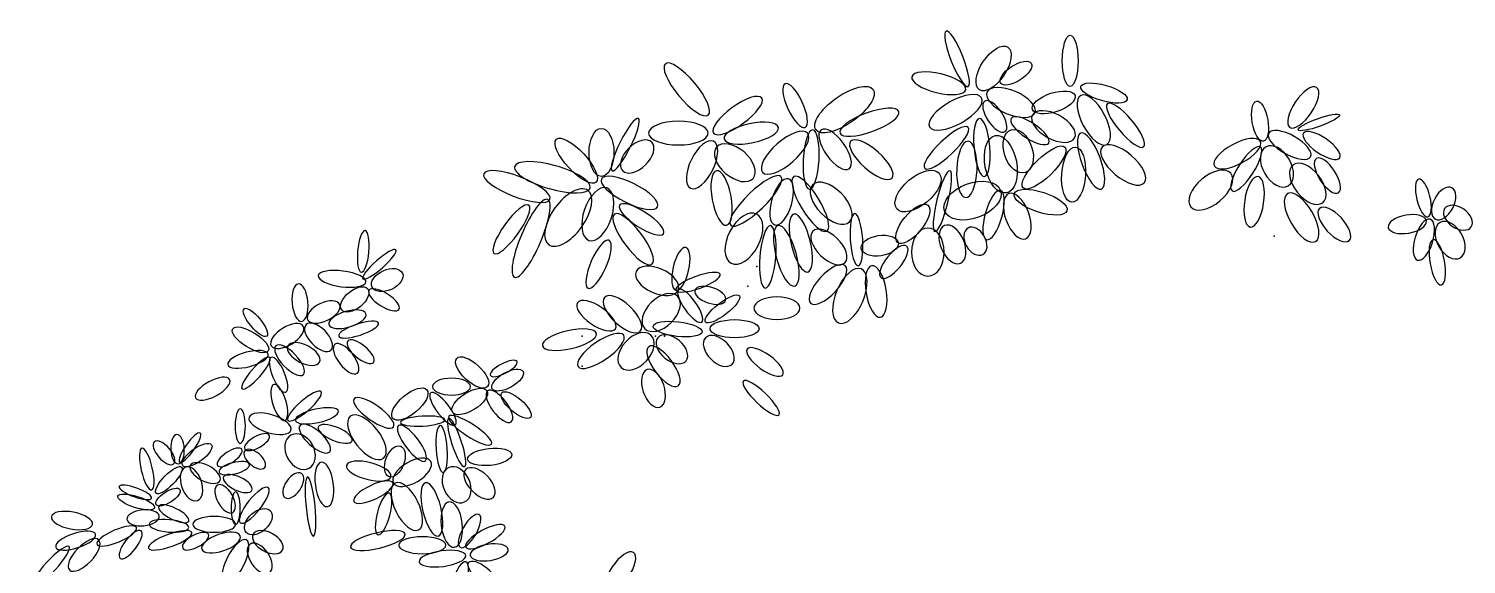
# Model space of a CAD drawing. Header units: millimetres. Extents: x 454 to 24074, y 929 to 15016.
# Drawn here: x 16009 to 17760, y 13477 to 14130 of the extents above; entities that cross this region are included whole.
import ezdxf

# ---------------------------------------------------------------- set-up
doc = ezdxf.new("R2010")
doc.units = ezdxf.units.MM
doc.layers.add('cadblocksdwg.com', color=255, linetype='Continuous')

# ---------------------------------------------------------------- blocks, each defined once
blk = doc.blocks.new('E5', base_point=(194.294003, 228.141865))
blk.add_circle((194.984178, 228.141865), 0.690175)
blk = doc.blocks.new('Trees side 08_cad-block.com')
at = {"color": 0}
for p in [(607.8, 5349.4), (-626.7, 5277.1), (-648.4, 5230.2), (-1044.2, 5111), (-868.9, 5111), (-847.2, 5111), (-1044.2, 5038.6)]:
    blk.add_point(p, dxfattribs=at)
for p, xscale, yscale, zscale, rotation in [((-123, 5706.9), 103.0286423039217, -21.50093337608268, 103.0286423039217, 111.6192299999025), ((-95.9, 5699.1), 88.56849139203085, 43.00186675187433, 88.56849139203085, 56.19223600011304), ((121, 5706.9), 88.56849139207043, 27.36479769606376, 88.56849139207043, 90), ((-743, 5638.5), 115.6813048320324, -35.18333222396905, 115.6813048320324, 129.8702279999802), ((-45.3, 5714.7), 63.2632151040569, 27.36479769606376, 63.2632151040569, 32.97681300003696), ((-128.4, 5699.1), 95.79854246391949, -33.22871078387834, 95.79854246391949, 166.4875660000438), ((-730.3, 5595.5), 103.0286423039046, -33.22871078387834, 103.0286423039046, 36.10356000008588), ((-511.6, 5609.2), 83.14592870411393, -27.36479769606376, 83.14592870411393, 114.8143590000342), ((-486.3, 5603.3), 121.1038675199337, 48.86573107185541, 121.1038675199337, 35.10345099996456), ((-90.5, 5679.6), 103.0286423041866, -41.04719654395012, 103.0286423041866, 209.080276000006), ((-77.8, 5693.2), 90.3759797760749, -41.04719654395012, 90.3759797760749, 336.806115000004), ((30.6, 5652.2), 77.72336601613377, 33.22871078387834, 77.72336601613377, 17.87549899993308), ((146.3, 5685.4), 95.79854246414412, -41.04719654395012, 95.79854246414412, 297.852946999995), ((146.3, 5706.9), 83.14592870403807, 27.36479769606376, 83.14592870403807, 344.0580369999995), ((645.2, 5609.2), 83.14592870397652, -33.22871078387834, 83.14592870397652, 56.1922360000163), ((-428.5, 5595.5), 108.4512049918023, -33.22871078387834, 108.4512049918023, 20.1664470000151), ((-83.2, 5671.7), 63.26321510393917, -27.36479769606376, 63.26321510393917, 303.5807600000288), ((30.6, 5638.5), 83.14592870384608, -43.00186675187433, 83.14592870384608, 331.6001919999616), ((209.6, 5665.9), 97.60607961614195, -27.36479769606376, 97.60607961614195, 309.9870960000891), ((581.9, 5576), 70.49326617603305, 27.36479769606376, 70.49326617603305, 99.42396100007846), ((-972.5, 5505.6), 101.2211051521129, -19.54631193599198, 101.2211051521129, 63.31703999999298), ((-705, 5581.8), 95.79854246399414, -33.22871078387834, 95.79854246399414, 11.78780599992314), ((-95.9, 5630.7), 101.2211051520106, -27.36479769606376, 101.2211051520106, 274.9548229999991), ((-20, 5630.7), 77.72336601623508, -27.36479769606376, 77.72336601623508, 326.6456580000107), ((665.1, 5603.3), 75.9158288639369, 13.68239884788636, 75.9158288639369, 19.82232900003769), ((-1010.5, 5478.2), 101.2211051520301, 35.18333222396905, 101.2211051520301, 132.7607360001122), ((-997.8, 5491.9), 83.14592870388879, 43.00186675187433, 83.14592870388879, 90), ((-947.2, 5505.6), 70.49326617591741, -41.04719654395012, 70.49326617591741, 44.42148600005172), ((-743, 5595.5), 103.0286423041252, -41.04719654395012, 103.0286423041252, 180), ((-506.2, 5595.5), 103.0286423040799, -41.04719654395012, 103.0286423040799, 221.1991879999609), ((-493.5, 5603.3), 103.0286423040763, -27.36479769606376, 103.0286423040763, 266.8242410000551), ((-473.7, 5603.3), 83.14592870389866, -35.18333222396905, 83.14592870389866, 305.8027490000022), ((-403.2, 5576), 95.7985424639539, -35.18333222396905, 95.7985424639539, 318.4176069998817), ((-123, 5609.2), 103.0286423038619, -27.36479769606376, 103.0286423038619, 223.4169610000311), ((-57.9, 5589.7), 101.2211051520258, 54.72959539212752, 101.2211051520258, 280.9364139999518), ((-20, 5603.3), 77.72336601611609, 48.86573107185541, 77.72336601611609, 288.3639600000173), ((146.3, 5595.5), 103.0286423040717, -33.22871078387834, 103.0286423040717, 290.1231190000282), ((574.7, 5576), 90.3759797760809, -35.18333222396905, 90.3759797760809, 208.3998080000399), ((594.6, 5595.5), 83.1459287040702, -33.22871078387834, 83.1459287040702, 330.5682179999894), ((677.7, 5595.5), 75.91582886393726, -27.36479769606376, 75.91582886393726, 325.622291000058), ((-730.3, 5576), 90.37597977601496, -41.04719654395012, 90.37597977601496, 243.8366329999735), ((-723.1, 5562.3), 83.14592870380369, -48.86573107185541, 83.14592870380369, 319.2815519999343), ((-123, 5576), 97.60607961610911, -35.18333222396905, 97.60607961610911, 267.6289549999869), ((108.4, 5562.3), 101.2211051519699, 33.22871078387834, 101.2211051519699, 224.4444459999702), ((133.7, 5562.3), 95.79854246403775, 41.04719654395012, 95.79854246403775, 266.0077119999505), ((196.9, 5562.3), 95.79854246384798, -43.00186675187433, 95.79854246384798, 319.7586579999088), ((574.7, 5562.3), 90.37597977596523, -27.36479769606376, 90.37597977596523, 237.2922669999214), ((587.4, 5562.3), 77.72336601609324, -48.86573107185541, 77.72336601609324, 300.2416309999251), ((-1025, 5464.6), 135.5640184319799, -41.04719654395012, 135.5640184319799, 164.1867910000489), ((-191.7, 5499.7), 95.79854246412229, 48.86573107185541, 95.79854246412229, 220.0664870000247), ((504.2, 5499.7), 90.37597977603752, -48.86573107185541, 90.37597977603752, 220.1922550000436), ((652.4, 5519.3), 83.1459287040924, -46.91110963205574, 83.1459287040924, 308.4014910000298), ((708.5, 5534.9), 70.4932661759894, -29.31941913586343, 70.4932661759894, 302.7530159999776), ((-1120.7, 5437.2), 122.9113559037993, -35.18333222396905, 122.9113559037993, 158.7842699999719), ((-997.8, 5486.1), 108.4512049919129, -35.18333222396905, 108.4512049919129, 333.5367289999944), ((-723.1, 5505.6), 95.79854246390751, -33.22871078387834, 95.79854246390751, 280.4783160000267), ((-569.5, 5491.9), 121.1038675200181, -33.22871078387834, 121.1038675200181, 224.1415849999954), ((-551.4, 5486.1), 83.14592870394623, -35.18333222396905, 83.14592870394623, 253.4789009999107), ((-538.7, 5491.9), 110.2587421440407, -33.22871078387834, 110.2587421440407, 301.1282209999587), ((-493.5, 5472.4), 90.37597977589142, -48.86573107185541, 90.37597977589142, 314.6905089999887), ((-166.4, 5505.6), 108.4512049918607, -19.54631193599198, 108.4512049918607, 256.2731400000644), ((-45.3, 5458.7), 103.0286423041461, 60.5935084799421, 103.0286423041461, 200.1664469999812), ((569.3, 5491.9), 88.56849139204039, -33.22871078387834, 88.56849139204039, 261.2383430000737), ((-1030.4, 5458.7), 115.6813048318838, -56.68426560005174, 115.6813048318838, 234.2747740000575), ((-985.2, 5464.6), 95.79854246387093, -48.86573107185541, 95.79854246387093, 251.2373920000374), ((-45.3, 5458.7), 88.56849139195891, -29.31941913586343, 88.56849139195891, 254.2811669999797), ((-25.4, 5450.9), 83.14592870402076, -41.04719654395012, 83.14592870402076, 290.2991929999525), ((-12.7, 5450.9), 95.79854246406295, 35.18333222396905, 95.79854246406295, 342.0260980000823), ((639.8, 5450.9), 95.79854246408475, -41.04719654395012, 95.79854246408475, 300.3292720000305), ((974.7, 5395.8), 66.87824063986618, -23.45555481588235, 66.87824063986618, 103.5626759999882), ((992.7, 5389.9), 61.45567795204598, -35.18333222396905, 61.45567795204598, 62.28169499984927), ((-1171.4, 5423.5), 103.0286423041765, -27.36479769606376, 103.0286423041765, 234.2747739999692), ((-1126.2, 5437.2), 146.4091438079616, -35.18333222396905, 146.4091438079616, 246.8871049999072), ((-954.5, 5423.5), 90.37597977601581, -27.36479769606376, 90.37597977601581, 326.8589540001024), ((-218.8, 5423.5), 83.14592870396804, 35.18333222396905, 83.14592870396804, 231.0220929999506), ((715.7, 5415.7), 75.915828864084, -33.22871078387834, 75.915828864084, 312.7607359999197), ((1014.4, 5415.3), 56.03311526395084, -35.18333222396905, 56.03311526395084, 325.6222909999329), ((-967.1, 5402), 108.4512049919386, -33.22871078387834, 108.4512049919386, 306.8793999999047), ((-627.3, 5402), 95.79854246413429, -54.72959539212752, 95.79854246413429, 242.5181199999736), ((-538.7, 5402), 103.0286423040212, -33.22871078387834, 103.0286423040212, 283.6144969999132), ((-385.1, 5278.9), 90.37597977609228, -21.50093337608268, 90.37597977609228, 93.77905200001433), ((971, 5386), 66.87824064004063, -31.27408934407867, 66.87824064004063, 189.8162439999163), ((980.1, 5389.9), 74.10834048010138, -31.27408934407867, 74.10834048010138, 252.8682939999354), ((1003.6, 5382.1), 70.49326617608105, -44.95648819196504, 70.49326617608105, 299.7333550000852), ((-1570.8, 5263.2), 72.30080332788366, -19.54631193599198, 72.30080332788366, 84.96692999997495), ((-594.8, 5374.6), 108.4512049920253, -27.36479769606376, 108.4512049920253, 265.4026239999521), ((-576.7, 5374.6), 108.4512049919889, -35.18333222396905, 108.4512049919889, 285.5051539998892), ((-493.5, 5361), 77.72336601605011, -41.04719654395012, 77.72336601605011, 315.8584149999994), ((-289.3, 5333.6), 65.07070348806344, 35.18333222396905, 65.07070348806344, 188.7818539998702), ((-218.8, 5368.8), 83.14592870388879, -56.68426560005174, 83.14592870388879, 270), ((-179, 5374.6), 70.49326617608692, -41.04719654395012, 70.49326617608692, 292.8876729999667), ((-123, 5368.8), 52.4180897279183, -35.18333222396905, 52.4180897279183, 299.4715599999093), ((-1567.2, 5247.6), 75.91582886388194, -15.63702028797707, 75.91582886388194, 41.4182350000991), ((-979.8, 5339.5), 90.37597977595567, -27.36479769606376, 90.37597977595567, 246.4333049999557), ((-820.1, 5220.4), 75.91582886408753, -27.36479769606376, 75.91582886408753, 76.98279399995891), ((-269.4, 5325.8), 70.49326617618898, -27.36479769606376, 70.49326617618898, 231.0220929999723), ((987.3, 5341), 79.53090316801227, -25.41017625597306, 79.53090316801227, 280.255411999907), ((-814.7, 5220.4), 79.53090316795725, -43.00186675187433, 79.53090316795725, 156.0757200000339), ((-415.8, 5278.9), 88.56849139190545, -35.18333222396905, 88.56849139190545, 227.2392640000962), ((-377.9, 5271), 101.2211051518653, -48.86573107185541, 101.2211051518653, 247.1123269999908), ((-1560, 5239.8), 83.14592870417519, -27.36479769606376, 83.14592870417519, 172.3017939999256), ((-1545.5, 5228), 57.84065241613747, 35.18333222396905, 57.84065241613747, 24.48076999995423), ((-820.1, 5220.4), 81.33839155192722, -21.50093337608268, 81.33839155192722, 19.8223289999884), ((-352.6, 5278.9), 90.37597977596711, -35.18333222396905, 90.37597977596711, 279.4673050000048), ((-1713.6, 5145.9), 65.07070348808409, -27.36479769606376, 65.07070348808409, 94.80539099995885), ((-1617.8, 5173.3), 57.84065241603579, 31.27408934407867, 57.84065241603579, 39.04345200004008), ((-1552.7, 5220.2), 61.45567795194947, -23.45555481588235, 61.45567795194947, 327.539145000027), ((-905.1, 5122.7), 84.95346585598114, -37.13795366405975, 84.95346585598114, 136.5830389999676), ((-894.2, 5128.5), 79.53090316801465, -48.86573107185541, 79.53090316801465, 44.74885799998174), ((-758.6, 5144.2), 68.68577779210342, -21.50093337608268, 68.68577779210342, 125.3353379999748), ((-774.9, 5220.4), 56.03311526387543, -27.36479769606376, 56.03311526387543, 341.7152099998449), ((-749.6, 5144.2), 74.10834048004685, 21.50093337608268, 74.10834048004685, 37.82507200003601), ((-1796.8, 5110.8), 61.45567795191485, 19.54631193599198, 61.45567795191485, 129.5450900000042), ((-1699.2, 5149.9), 61.45567795194602, -31.27408934407867, 61.45567795194602, 25.66971099988987), ((-1648.5, 5138.1), 66.87824063982113, -27.36479769606376, 66.87824063982113, 16.29189100010457), ((-964.7, 5128.5), 79.53090316796421, -33.22871078387834, 79.53090316796421, 145.5935899999043), ((-1785.9, 5087.3), 65.07070348817611, -31.27408934407867, 65.07070348817611, 31.71339499991198), ((-1702.8, 5138.1), 61.45567795205413, -31.27408934407867, 61.45567795205413, 314.4952459999209), ((-1625, 5110.8), 72.30080332792562, -19.54631193599198, 72.30080332792562, 17.97390199998903), ((-874.3, 5134.4), 84.9534658560894, 25.41017625597306, 84.9534658560894, 353.2719399999266), ((-1793.1, 5075.6), 72.30080332798345, 27.36479769606376, 72.30080332798345, 148.2866049999582), ((-1009.9, 5116.8), 95.79854246390495, -31.27408934407867, 95.79854246390495, 192.8253900000586), ((-944.8, 5112.9), 95.79854246400689, -33.22871078387834, 95.79854246400689, 214.5340210000602), ((-879.7, 5112.9), 75.91582886408398, -48.86573107185541, 75.91582886408398, 227.2392640000802), ((-863.5, 5107), 63.26321510415325, -39.09257510385942, 63.26321510415325, 320.7293889999535), ((-749.6, 5107), 65.07070348795193, -39.09257510385942, 65.07070348795193, 315.0515069998409), ((-1793.1, 5067.8), 72.30080332822993, -25.41017625597306, 72.30080332822993, 194.6291860000136), ((-1775.1, 5087.3), 68.68577779206497, -27.36479769606376, 68.68577779206497, 313.8823270001702), ((-1746.2, 5087.3), 61.45567795187663, -31.27408934407867, 61.45567795187663, 332.9486380000807), ((-1634.1, 5091.2), 63.26321510393552, -27.36479769606376, 63.26321510393552, 307.8393449999983), ((-1603.4, 5099), 57.84065241589257, -23.45555481588235, 57.84065241589257, 320.3391079998759), ((-885.2, 5085.5), 84.95346585613909, -33.22871078387834, 84.95346585613909, 307.1112899999732), ((-650.2, 5079.7), 75.9158288638435, -27.36479769606376, 75.9158288638435, 324.2112279999148), ((-1789.5, 5059.9), 72.3008033279326, -17.59164172806777, 72.3008033279326, 228.6295339999899), ((-1785.9, 5059.9), 65.07070348796483, -21.50093337608268, 65.07070348796483, 292.666568000037), ((-1269.9, 4990.1), 72.30080332784233, 31.7627447040286, 72.30080332784233, 137.411424000038), ((-1263.1, 5016.9), 51.96620543978802, -17.10298636811785, 51.96620543978802, 27.43228800004166), ((-1885.3, 5007.2), 66.87824063992397, -27.36479769606376, 66.87824063992397, 208.3998080001425), ((-1310.5, 4990.1), 65.52258777606767, -29.31941913586343, 65.52258777606767, 180), ((-1258.6, 4985.2), 61.00379366414843, 26.87614233611384, 61.00379366414843, 29.21995499988834), ((-888.8, 5030.8), 68.6857777920834, -37.13795366405975, 68.6857777920834, 288.5861649999192), ((-659.2, 5003.5), 84.95346585607592, -21.50093337608268, 84.95346585607592, 316.4200270001333), ((-1753.4, 4909.4), 65.07070348808581, -23.45555481588235, 65.07070348808581, 107.1317059999346), ((-1746.2, 4909.4), 75.91582886416207, -19.54631193599198, 75.91582886416207, 40.86340599998447), ((-1588.4, 4960.7), 83.59781299206304, -26.87614233611384, 83.59781299206304, 324.6826140000271), ((-1495.8, 4914.3), 76.8195974401521, 34.20602150406921, 76.8195974401521, 40.06648699998055), ((-1405.4, 4975.4), 70.04138188802604, -21.9895887360326, 70.04138188802604, 307.3767180000427), ((-1353.5, 4929), 70.04138188798406, 31.7627447040286, 70.04138188798406, 31.90709200000607), ((-1269.9, 4980.3), 67.7820092159474, -26.87614233611384, 67.7820092159474, 307.3767179998527), ((-1236, 4975.4), 65.52258777596116, 24.43286553607322, 65.52258777596116, 319.5117249998412), ((-1728.1, 4909.4), 75.91582886408955, -23.45555481588235, 75.91582886408955, 12.2038210000787), ((-1860, 4854.7), 59.64814080012729, -17.59164172806777, 59.64814080012729, 90), ((-1738.9, 4886), 75.91582886378764, -31.27408934407867, 75.91582886378764, 162.8305349999682), ((-1717.2, 4897.7), 68.68577779191874, -27.36479769606376, 68.68577779191874, 318.3132019999031), ((-1673.9, 4893.8), 63.2632151040509, -23.45555481588235, 63.2632151040509, 337.746918999965), ((-1597.5, 4919.2), 92.63540121603343, -43.9791774720652, 92.63540121603343, 308.5303869999915), ((-1482.3, 4897.2), 76.8195974401294, -24.43286553607322, 76.8195974401294, 307.3767179999767), ((-1477.7, 4904.6), 76.81959744007642, -17.10298636811785, 76.81959744007642, 3.438029999990234), ((-1362.5, 4914.3), 88.11660710391835, -17.10298636811785, 88.11660710391835, 288.075550999935), ((-1362.5, 4919.2), 88.1166071040934, -21.9895887360326, 88.1166071040934, 327.0231870000095), ((-2008.2, 4805.8), 50.61055257598655, -23.45555481588235, 50.61055257598655, 92.46283499983974), ((-2004.6, 4809.8), 61.45567795201956, -15.63702028797707, 61.45567795201956, 54.83291800008045), ((-1849.2, 4841), 48.80306419192527, -19.54631193599198, 48.80306419192527, 29.52899300018567), ((-1738.9, 4874.3), 65.07070348797517, -48.86573107185541, 65.07070348797517, 298.8039419998969), ((-1382.8, 4897.2), 81.33839155199396, -19.54631193599198, 81.33839155199396, 273.6490989999626), ((-2071.5, 4743.3), 74.10834047997595, -19.54631193599198, 74.10834047997595, 103.0172059999332), ((-2019.1, 4805.8), 50.61055257602793, -23.45555481588235, 50.61055257602793, 131.1327839998398), ((-1997.4, 4801.9), 61.4556779519742, 23.45555481588235, 61.4556779519742, 35.78877200001098), ((-1914.3, 4801.9), 50.61055257614419, -19.54631193599198, 50.61055257614419, 33.6425389999737), ((-1849.2, 4837.1), 45.18798988807457, -23.45555481588235, 45.18798988807457, 319.7586580001605), ((-1504.8, 4775.1), 56.48499955213754, 31.7627447040286, 56.48499955213754, 69.15444300004532), ((-1317.3, 4816.6), 76.8195974398596, 29.31941913586343, 76.8195974398596, 6.171909000044971), ((-2060.7, 4735.5), 63.26321510408896, 19.54631193599198, 63.26321510408896, 45.84369000003783), ((-1990.2, 4798), 61.45567795199328, -35.18333222396905, 61.45567795199328, 289.1253580000254), ((-1979.3, 4801.9), 57.84065241595427, -27.36479769606376, 57.84065241595427, 333.0289960000435), ((-1910.6, 4786.3), 54.2255781119308, -19.54631193599198, 54.2255781119308, 14.01202399987786), ((-1666.6, 4809.8), 77.72336601613988, -31.27408934407867, 77.72336601613988, 277.8971470000391), ((-1500.3, 4775.1), 79.07901888010171, -29.31941913586343, 79.07901888010171, 165.7243600000867), ((-1405.4, 4811.7), 74.56022476792013, -36.64929830410984, 74.56022476792013, 210.5341280001599), ((-1362.5, 4797), 65.52258777614946, -46.42245427210582, 65.52258777614946, 294.8143590000528), ((-1321.8, 4792.2), 67.78200921598365, -36.64929830410984, 67.78200921598365, 314.881490000129), ((-1899.8, 4774.6), 54.22557811200539, -23.45555481588235, 54.22557811200539, 334.6808430000618), ((-1713.6, 4782.4), 50.61055257616965, -27.36479769606376, 50.61055257616965, 235.2566209998403), ((-1699.2, 4774.6), 103.0286423038511, -15.63702028797707, 103.0286423038511, 275.5597039999791), ((-1495.8, 4760.4), 74.56022476782309, -24.43286553607322, 74.56022476782309, 205.4455919999783), ((-1434.8, 4648), 90.37597977590491, -41.53585190390004, 90.37597977590491, 116.2522209999593), ((-2064.3, 4700.3), 66.87824064001067, 19.54631193599198, 66.87824064001067, 162.0260980000394), ((-2071.5, 4723.7), 59.64814079986721, -15.63702028797707, 59.64814079986721, 160.1776710000236), ((-2060.7, 4708.1), 48.80306419207329, 19.54631193599198, 48.80306419207329, 32.65264699989437), ((-1914.3, 4755), 54.22557811204421, -27.36479769606376, 54.22557811204421, 299.0233899998009), ((-1870.9, 4661.2), 56.03311526414473, -15.63702028797707, 56.03311526414473, 90), ((-1860, 4665.1), 77.72336601604809, -23.45555481588235, 77.72336601604809, 51.38782800003855), ((-1504.8, 4736), 74.5602247681094, -21.9895887360326, 74.5602247681094, 255.2000280000526), ((-1387.4, 4633.3), 94.89482265601197, -31.7627447040286, 94.89482265601197, 103.4221449998701), ((-1982.9, 4669), 57.8406524160102, -19.54631193599198, 57.8406524160102, 153.8240520001237), ((-1845.6, 4641.7), 56.03311526392943, 35.18333222396905, 56.03311526392943, 41.8266729999196), ((-1348.9, 4606.5), 79.07901888009457, -36.64929830410984, 79.07901888009457, 96.5936849998757), ((-2212.5, 4661.2), 72.30080332816337, -29.31941913586343, 72.30080332816337, 169.3489450001281), ((-2107.7, 4653.4), 74.1083404799211, -21.50093337608268, 74.1083404799211, 203.0172769999879), ((-2053.4, 4680.7), 56.033115264127, -27.36479769606376, 56.033115264127, 185.6145890001131), ((-1982.9, 4653.4), 68.68577779186423, -21.50093337608268, 68.68577779186423, 174.8506650000119), ((-1870.9, 4661.2), 74.10834048001561, -27.36479769606376, 74.10834048001561, 180), ((-1335.4, 4606.5), 65.52258777611824, -24.43286553607322, 65.52258777611824, 59.79021799989693), ((-1321.8, 4606.5), 76.81959744010634, -24.43286553607322, 76.81959744010634, 28.39980800008037), ((-2205.3, 4637.7), 72.30080332792562, -25.41017625597306, 72.30080332792562, 197.9739019999891), ((-2198, 4624.1), 72.30080332806234, -31.27408934407867, 72.30080332806234, 226.1600499999044), ((-2096.8, 4645.6), 59.64814080003212, -21.50093337608268, 59.64814080003212, 232.708951000076), ((-1975.7, 4641.7), 79.53090316793006, -21.50093337608268, 79.53090316793006, 199.8223290000412), ((-1935.9, 4637.7), 50.6105525761194, -21.50093337608268, 50.6105525761194, 208.3998079998672), ((-1860, 4633.8), 70.49326617610097, -29.31941913586343, 70.49326617610097, 199.2829310000552), ((-1845.6, 4624.1), 84.95346585590806, -31.27408934407867, 84.95346585590806, 243.5296389999883), ((-1829.3, 4637.7), 57.84065241611164, -33.22871078387834, 57.84065241611164, 331.6001919998969), ((-1466.4, 4638.2), 97.1541953280254, -26.87614233611384, 97.1541953280254, 193.5124340000147), ((-2268.5, 4608.4), 92.18351692786914, -19.54631193599198, 92.18351692786914, 227.2392640000356), ((-1836.5, 4614.3), 59.64814079996109, -33.22871078387834, 59.64814079996109, 304.1428139999194), ((-1369.3, 4611.4), 81.33839155198075, -29.31941913586343, 81.33839155198075, 180), ((-1321.8, 4586.9), 81.33839155205278, -26.87614233611384, 81.33839155205278, 187.6982059999254), ((-1310.5, 4586.9), 65.52258777582267, 29.31941913586343, 65.52258777582267, 9.445631000023758), ((-985.2, 4499), 83.14592870397652, -33.22871078387834, 83.14592870397652, 56.1922360000163), ((-1358, 4462.3), 83.59781299204899, -24.43286553607322, 83.59781299204899, 71.41383499996937), ((-1315.1, 4569.8), 61.0037936639382, -24.43286553607322, 61.0037936639382, 321.3043079997947)]:
    blk.add_blockref('E5', p, dxfattribs=dict(at, xscale=xscale, yscale=yscale, zscale=zscale, rotation=rotation))
for p, xscale, yscale, zscale in [((-633.9, 5177.4), 79.53090316790622, -39.09257510385942, 79.53090316790622), ((-738.8, 5128.5), 84.95346585579682, 31.27408934407867, 84.95346585579682)]:
    blk.add_blockref('E5', p, dxfattribs=dict(at, xscale=xscale, yscale=yscale, zscale=zscale))

msp = doc.modelspace()

# ---------------------------------------------------------------- block references
at = {"layer": 'cadblocksdwg.com', "xscale": 0.5103099452236204, "yscale": 0.5103099452236204, "zscale": 0.5103099452236204}
msp.add_blockref('Trees side 08_cad-block.com', (17215.6, 11147.1), dxfattribs=at)

doc.saveas('drawing.dxf')
